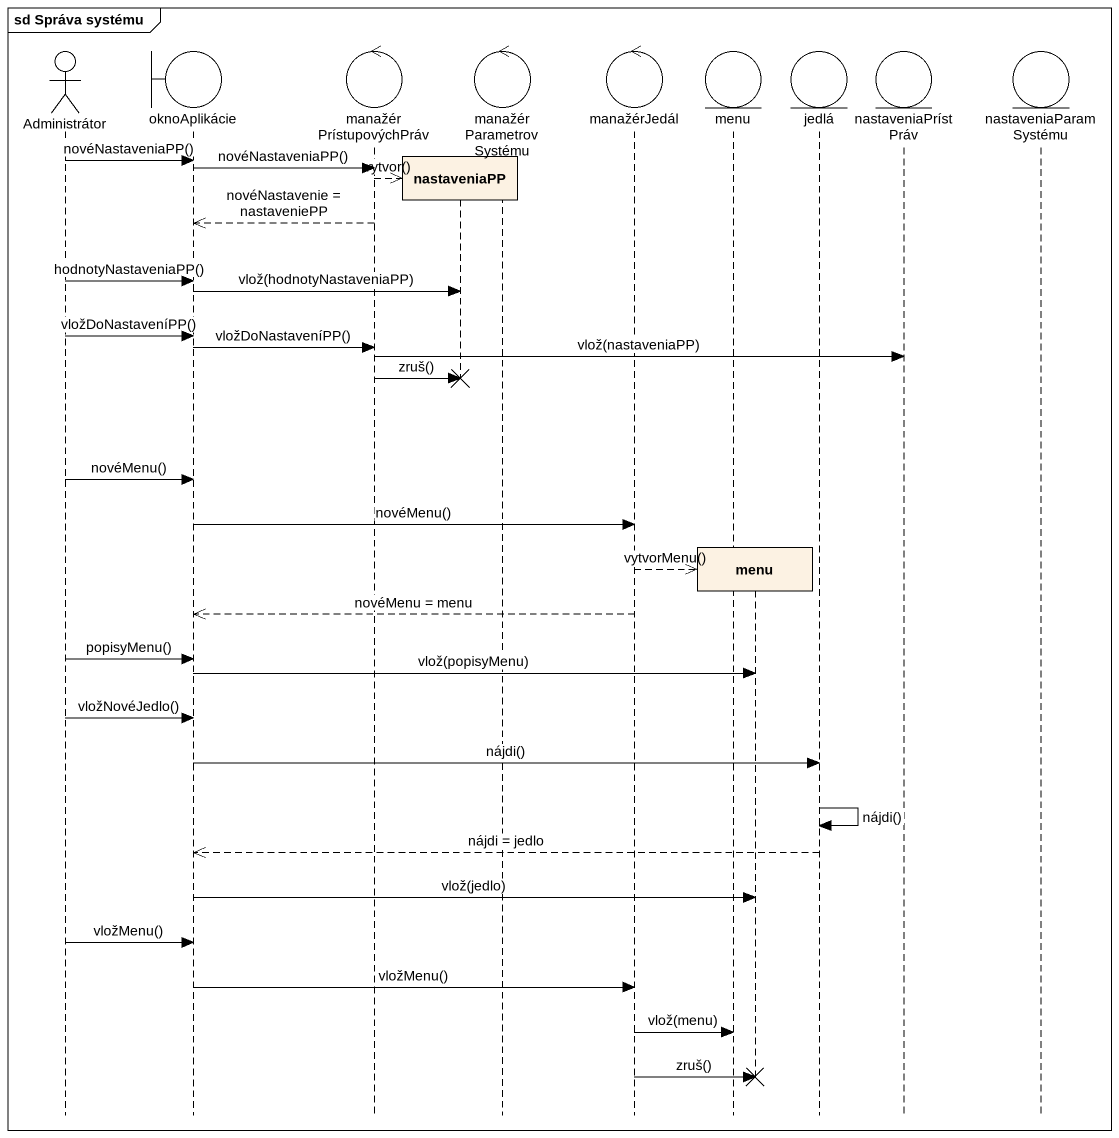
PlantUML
@startuml
mainframe sd Správa systému
hide footbox
actor Administrátor
boundary oknoAplikácie
control manažérPrístupovýchPráv
participant nastaveniaPP
control manažérParametrovSystému
control manažérJedál
entity menu
participant "menu" as menu_2
entity jedlá
entity nastaveniaPrístPráv
entity nastaveniaParamSystému

Administrátor -> oknoAplikácie : novéNastaveniaPP()
oknoAplikácie -> manažérPrístupovýchPráv : novéNastaveniaPP()
manažérPrístupovýchPráv -->> nastaveniaPP ** : vytvor()
manažérPrístupovýchPráv -->> oknoAplikácie : novéNastavenie = nastaveniePP
Administrátor -> oknoAplikácie : hodnotyNastaveniaPP()
oknoAplikácie -> nastaveniaPP : vlož(hodnotyNastaveniaPP)
Administrátor -> oknoAplikácie : vložDoNastaveníPP()
oknoAplikácie -> manažérPrístupovýchPráv : vložDoNastaveníPP()
manažérPrístupovýchPráv -> nastaveniaPrístPráv : vlož(nastaveniaPP)
manažérPrístupovýchPráv -> nastaveniaPP !! : zruš()
Administrátor -> oknoAplikácie : novéMenu()
oknoAplikácie -> manažérJedál : novéMenu()
manažérJedál -->> menu_2 ** : vytvorMenu()
manažérJedál -->> oknoAplikácie : novéMenu = menu
Administrátor -> oknoAplikácie : popisyMenu()
oknoAplikácie -> menu_2 : vlož(popisyMenu)
Administrátor -> oknoAplikácie : vložNovéJedlo()
oknoAplikácie -> jedlá : nájdi()
jedlá -> jedlá : nájdi()
jedlá -->> oknoAplikácie : nájdi = jedlo
oknoAplikácie -> menu_2 : vlož(jedlo)
Administrátor -> oknoAplikácie : vložMenu()
oknoAplikácie -> manažérJedál : vložMenu()
manažérJedál -> menu : vlož(menu)
manažérJedál -> menu_2 !! : zruš()
@enduml
